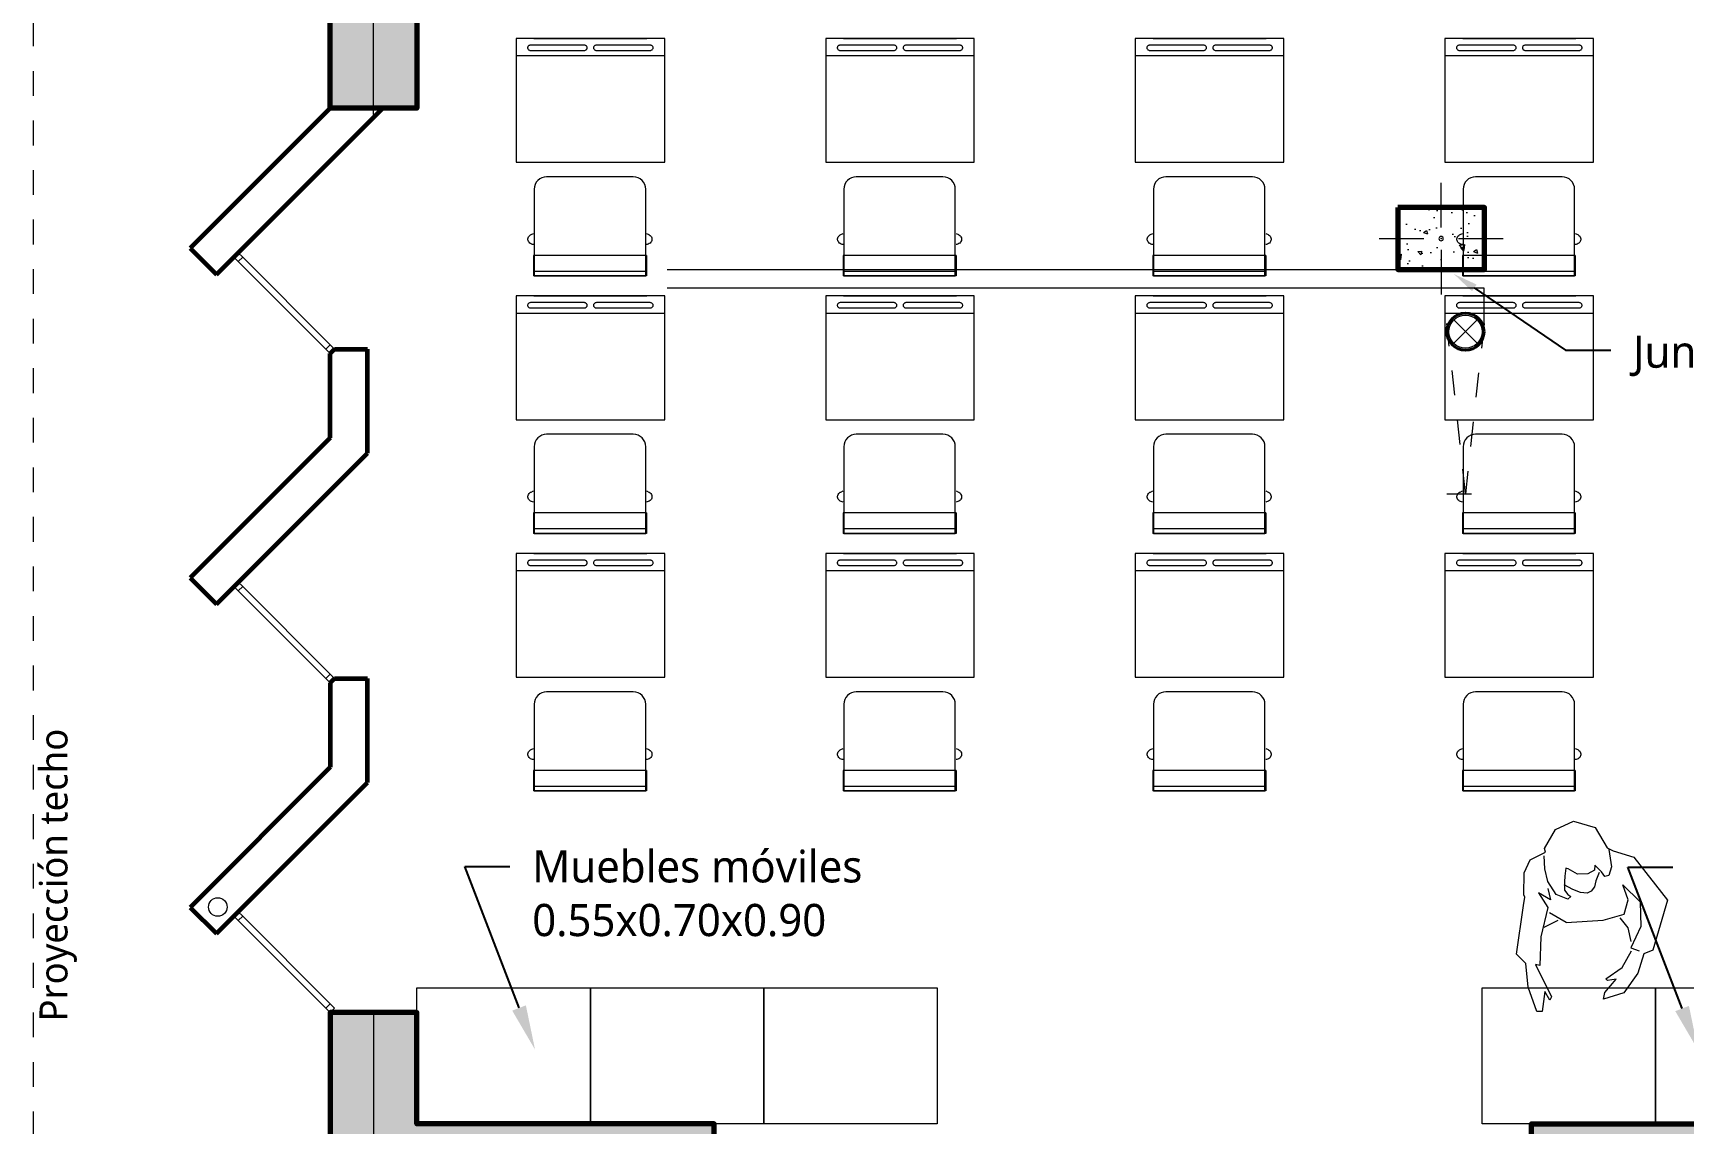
# Model space of a CAD drawing. Header units: metres. Extents: x 28 to 239, y -1 to 113.
# Drawn here: x 42.99 to 49.66, y 65.2 to 69.61 of the extents above; entities that cross this region are included whole.
import ezdxf
from ezdxf import colors
from ezdxf.entities.mleader import LeaderData, LeaderLine
from ezdxf.math import Vec2, Vec3

# ---------------------------------------------------------------- set-up
doc = ezdxf.new("R2010")
doc.units = ezdxf.units.M
doc.linetypes.add('DASHED2', pattern=[0.375, 0.25, -0.125])
doc.linetypes.add('Rayas', pattern=[282.222223, 141.111112, -141.111112])
for name, color, linetype, lineweight in [('A_MUROS-02', 2, 'Continuous', 15), ('COLUMNAS 50', 32, 'Continuous', 70), ('Equipamiento SR', 23, 'Continuous', 0), ('Estructura – Carga_Pluma_Nº__20', 1, 'Continuous', 0), ('GRAFO 0 BLANCO', 7, 'Continuous', 0), ('GRAFO01', 7, 'Continuous', 0), ('I.S. CANALETAS', 12, 'Continuous', 0), ('letras sr', 7, 'Continuous', 5), ('Muros el', 144, 'Continuous', 60), ('PERSONAS', 8, 'Continuous', 0), ('Proyeccciones', 1, 'DASHED2', 18), ('Structural - Bearing_Pen_No__20', 1, 'Continuous', 0), ('Vanos', 140, 'Continuous', 5)]:
    doc.layers.add(name, color=color, linetype=linetype, lineweight=lineweight)
doc.styles.add('Generales', font='trebuc.ttf', dxfattribs={"height": 0.1})

# ---------------------------------------------------------------- blocks, each defined once
blk = doc.blocks.new('columna pasillos')
at = {"layer": 'GRAFO 0 BLANCO'}
h = blk.add_hatch(dxfattribs=at)
h.set_pattern_fill('AR-CONC', color=256, scale=0.024, angle=-90)
h.set_pattern_definition([(320, (0, 0), (-0.015060515, -0.17214244), [0.018, -0.198]), (265, (0, 0), (0.18052611, 0.03330032), [0.0144, -0.1584]), (10.45144, (-0.00126, -0.01435), (0.1654656, -0.13884213), [0.01529765, -0.16827411]), (316.1842, (0.048, -7e-10), (-0.03972463, -0.25613792), [0.027, -0.297]), (6.63563, (0.0447, -0.02134), (0.23378846, -0.22431887), [0.02294648, -0.2524113]), (261.18416, (0.048, -7e-10), (0.23378846, -0.22431887), [0.0216, -0.2376]), (291, (0.036, -0.024), (-0.096628536, -0.14325769), [0.018, -0.198]), (236, (0.036, -0.024), (0.17403601, -0.05839568), [0.0144, -0.1584]), (341.45144, (0.02795, -0.03594), (0.07740747, -0.20165337), [0.01529765, -0.16827411]), (307.5, (0, 0), (0.079894525, -0.002918366), [0, -0.15648, 0, -0.1608, 0, -0.159]), (277.5, (0, 0), (0.09465881, -0.06313669), [0, -0.09168, 0, -0.15288, 0, -0.0606]), (237.5, (7e-10, 0.05352), (-0.005413171, -0.128117385), [0, -0.06, 0, -0.1872, 0, -0.2484]), (227.5, (1e-09, 0.07752), (0.024025194, -0.13996468), [0, -0.078, 0, -0.12432, 0, -0.1764])])
h.paths.add_polyline_path([(-235.5347, 35.024), (-235.7847, 35.024), (-235.7847, 34.674), (-235.5347, 34.674)])
h.paths.add_polyline_path([(-235.651, 34.849, -1), (-235.6684, 34.849, -1)], flags=16)
at = {"layer": 'COLUMNAS 50', "color": 1, "linetype": 'Continuous', "lineweight": 9}
for p, q in [((-235.6597, 35.099), (-235.6597, 34.919)), ((-235.7047, 34.849), (-235.8847, 34.849)), ((-235.6147, 34.849), (-235.4347, 34.849)), ((-235.6597, 34.779), (-235.6597, 34.599))]:
    blk.add_line(p, q, dxfattribs=at)
at = {"layer": 'COLUMNAS 50', "linetype": 'Continuous'}
blk.add_lwpolyline([(-235.7847, 35.024), (-235.5347, 35.024), (-235.5347, 34.674), (-235.7847, 34.674)], close=True, dxfattribs=at)
at = {"layer": 'COLUMNAS 50', "color": 1, "linetype": 'Continuous', "lineweight": 9}
blk.add_circle((-235.6597, 34.849), 0.00871, dxfattribs=at)
blk.add_point((-235.6597, 34.849), dxfattribs=at)
blk = doc.blocks.new('Columna 1.10 x0.30')
at = {"true_color": 0xc7c8ca}
h = blk.add_hatch(color=9, dxfattribs=at)
h.dxf.hatch_style = 1
h.paths.add_polyline_path([(-234.8493, 113.8066), (-235.9493, 113.8066), (-235.9493, 113.4566), (-234.8493, 113.4566)])
h.paths.add_polyline_path([(-235.3906, 113.6316, -1), (-235.408, 113.6316, -1)], flags=16)
at = {"layer": 'COLUMNAS 50', "color": 1, "linetype": 'Continuous', "lineweight": 5}
for p, q in [((-235.3993, 113.8732), (-235.3993, 113.6932)), ((-235.9743, 113.6316), (-235.4443, 113.6316)), ((-234.8243, 113.6316), (-235.3543, 113.6316)), ((-235.3993, 113.5616), (-235.3993, 113.3816))]:
    blk.add_line(p, q, dxfattribs=at)
at = {"layer": 'COLUMNAS 50', "linetype": 'Continuous'}
blk.add_lwpolyline([(-235.9493, 113.4566), (-234.8493, 113.4566), (-234.8493, 113.8066), (-235.9493, 113.8066)], close=True, dxfattribs=at)
at = {"layer": 'COLUMNAS 50', "color": 1, "linetype": 'Continuous', "lineweight": 5}
blk.add_circle((-235.3993, 113.6316), 0.00871, dxfattribs=at)
blk.add_point((-235.3993, 113.6316), dxfattribs=at)
blk = doc.blocks.new('Columna tipo 3')
at = {"true_color": 0x939598}
h = blk.add_hatch(color=252, dxfattribs=at)
h.dxf.hatch_style = 1
h.paths.add_polyline_path([(-235.0847, 45.074), (-235.7847, 45.074), (-235.7847, 43.524), (-235.5347, 43.524), (-235.5347, 44.724), (-235.0847, 44.724)])
h.paths.add_polyline_path([(-235.6684, 44.899, -1), (-235.651, 44.899, -1)], flags=16)
at = {"layer": 'COLUMNAS 50', "linetype": 'Continuous'}
blk.add_lwpolyline([(-235.7847, 45.074), (-235.7847, 43.524), (-235.5347, 43.524), (-235.5347, 44.724), (-235.0847, 44.724), (-235.0847, 45.074)], close=True, dxfattribs=at)
at = {"layer": 'Structural - Bearing_Pen_No__20', "linetype": 'Continuous'}
for p, q in [((-235.6597, 44.969), (-235.6597, 45.149)), ((-235.7047, 44.899), (-235.8847, 44.899)), ((-235.0847, 44.899), (-235.6147, 44.899)), ((-235.6597, 44.829), (-235.6597, 44.649))]:
    blk.add_line(p, q, dxfattribs=at)
blk.add_circle((-235.6597, 44.899), 0.00871, dxfattribs=at)
blk.add_point((-235.6597, 44.899), dxfattribs=at)
blk = doc.blocks.new('School Desk 2')
at = {"layer": 'Equipamiento SR', "linetype": 'Continuous'}
for p, q in [((0.1995, 0.3017), (0.6995, 0.3017)), ((0.1995, -0.2983), (0.1995, 0.3017)), ((0.629, 0.3017), (0.629, -0.2983)), ((0.6995, 0.3017), (0.6995, -0.2983)), ((-0.241, 0.228), (-0.2591, 0.228)), ((-0.2591, 0.228), (-0.2591, -0.228)), ((-0.1767, 0.228), (-0.241, 0.228)), ((-0.241, 0.228), (-0.241, -0.228)), ((-0.1767, 0.228), (-0.1767, -0.228)), ((-0.1322, 0.2314), (-0.1327, 0.228)), ((-0.1309, 0.2356), (-0.1322, 0.2314)), ((-0.129, 0.2394), (-0.1309, 0.2356)), ((-0.1265, 0.2428), (-0.129, 0.2394)), ((-0.1236, 0.2457), (-0.1265, 0.2428)), ((-0.1203, 0.2479), (-0.1236, 0.2457)), ((-0.1168, 0.2494), (-0.1203, 0.2479)), ((-0.113, 0.2502), (-0.1168, 0.2494)), ((-0.1092, 0.2502), (-0.113, 0.2502)), ((-0.1055, 0.2494), (-0.1092, 0.2502)), ((-0.1019, 0.2479), (-0.1055, 0.2494)), ((-0.0987, 0.2457), (-0.1019, 0.2479)), ((-0.0957, 0.2428), (-0.0987, 0.2457)), ((-0.0933, 0.2394), (-0.0957, 0.2428)), ((-0.0924, 0.2375), (-0.0933, 0.2394)), ((-0.0876, 0.228), (-0.0924, 0.2375)), ((0.6507, 0.2435), (0.651, 0.2457)), ((0.6507, 0.2424), (0.6507, 0.2435)), ((0.6507, 0.027), (0.6507, 0.2424)), ((0.651, 0.2457), (0.6517, 0.2477)), ((0.6517, 0.2477), (0.6526, 0.2497)), ((0.6526, 0.2497), (0.6539, 0.2514)), ((0.6539, 0.2514), (0.6553, 0.2528)), ((0.6553, 0.2528), (0.657, 0.2539)), ((0.657, 0.2539), (0.6587, 0.2546)), ((0.6587, 0.2546), (0.6606, 0.255)), ((0.6606, 0.255), (0.6625, 0.255)), ((0.6625, 0.255), (0.6644, 0.2546)), ((0.6644, 0.2546), (0.6662, 0.2539)), ((0.6662, 0.2539), (0.6678, 0.2528)), ((0.6678, 0.2528), (0.6693, 0.2514)), ((0.6693, 0.2514), (0.6705, 0.2497)), ((0.6705, 0.2497), (0.6714, 0.2477)), ((0.6714, 0.2477), (0.6721, 0.2457)), ((0.6721, 0.2457), (0.6724, 0.2435)), ((0.6724, 0.2435), (0.6724, 0.2424)), ((0.6724, 0.2424), (0.6724, 0.027)), ((0.6995, -0.2263), (0.6995, 0.2297)), ((0.6507, 0.0259), (0.6507, 0.027)), ((0.651, 0.0238), (0.6507, 0.0259)), ((0.6517, 0.0217), (0.651, 0.0238)), ((0.6526, 0.0198), (0.6517, 0.0217)), ((0.6539, 0.0181), (0.6526, 0.0198)), ((0.6553, 0.0166), (0.6539, 0.0181)), ((0.657, 0.0155), (0.6553, 0.0166)), ((0.6587, 0.0148), (0.657, 0.0155)), ((0.6606, 0.0144), (0.6587, 0.0148)), ((0.6625, 0.0144), (0.6606, 0.0144)), ((0.6644, 0.0148), (0.6625, 0.0144)), ((0.6662, 0.0155), (0.6644, 0.0148)), ((0.6678, 0.0166), (0.6662, 0.0155)), ((0.6693, 0.0181), (0.6678, 0.0166)), ((0.6705, 0.0198), (0.6693, 0.0181)), ((0.6714, 0.0217), (0.6705, 0.0198)), ((0.6721, 0.0238), (0.6714, 0.0217)), ((0.6724, 0.0259), (0.6721, 0.0238)), ((0.6724, 0.027), (0.6724, 0.0259)), ((0.6507, -0.0225), (0.651, -0.0203)), ((0.6507, -0.0236), (0.6507, -0.0225)), ((0.6507, -0.2389), (0.6507, -0.0236)), ((0.651, -0.0203), (0.6517, -0.0182)), ((0.6517, -0.0182), (0.6526, -0.0163)), ((0.6526, -0.0163), (0.6539, -0.0146)), ((0.6539, -0.0146), (0.6553, -0.0132)), ((0.6553, -0.0132), (0.657, -0.0121)), ((0.657, -0.0121), (0.6587, -0.0113)), ((0.6587, -0.0113), (0.6606, -0.0109)), ((0.6606, -0.0109), (0.6625, -0.0109)), ((0.6625, -0.0109), (0.6644, -0.0113)), ((0.6644, -0.0113), (0.6662, -0.0121)), ((0.6662, -0.0121), (0.6678, -0.0132)), ((0.6678, -0.0132), (0.6693, -0.0146)), ((0.6693, -0.0146), (0.6705, -0.0163)), ((0.6705, -0.0163), (0.6714, -0.0182)), ((0.6714, -0.0182), (0.6721, -0.0203)), ((0.6721, -0.0203), (0.6724, -0.0225)), ((0.6724, -0.0225), (0.6724, -0.0236)), ((0.6724, -0.0236), (0.6724, -0.2389)), ((-0.241, -0.228), (-0.2591, -0.228)), ((-0.1767, -0.228), (-0.241, -0.228)), ((-0.1327, -0.228), (-0.1322, -0.2314)), ((-0.1322, -0.2314), (-0.1309, -0.2356)), ((-0.1309, -0.2356), (-0.129, -0.2394)), ((-0.129, -0.2394), (-0.1265, -0.2428)), ((-0.1265, -0.2428), (-0.1236, -0.2457)), ((-0.1236, -0.2457), (-0.1203, -0.2479)), ((-0.1203, -0.2479), (-0.1168, -0.2494)), ((-0.1168, -0.2494), (-0.113, -0.2502)), ((-0.113, -0.2502), (-0.1092, -0.2502)), ((-0.1092, -0.2502), (-0.1055, -0.2494)), ((-0.1055, -0.2494), (-0.1019, -0.2479)), ((-0.1019, -0.2479), (-0.0987, -0.2457)), ((-0.0987, -0.2457), (-0.0957, -0.2428)), ((-0.0957, -0.2428), (-0.0933, -0.2394)), ((-0.0933, -0.2394), (-0.0924, -0.2375)), ((-0.0924, -0.2375), (-0.0876, -0.228)), ((0.6507, -0.24), (0.6507, -0.2389)), ((0.651, -0.2422), (0.6507, -0.24)), ((0.6517, -0.2443), (0.651, -0.2422)), ((0.6526, -0.2462), (0.6517, -0.2443)), ((0.6539, -0.2479), (0.6526, -0.2462)), ((0.6553, -0.2493), (0.6539, -0.2479)), ((0.657, -0.2505), (0.6553, -0.2493)), ((0.6587, -0.2512), (0.657, -0.2505)), ((0.6606, -0.2516), (0.6587, -0.2512)), ((0.6625, -0.2516), (0.6606, -0.2516)), ((0.6644, -0.2512), (0.6625, -0.2516)), ((0.6662, -0.2505), (0.6644, -0.2512)), ((0.6678, -0.2493), (0.6662, -0.2505)), ((0.6693, -0.2479), (0.6678, -0.2493)), ((0.6705, -0.2462), (0.6693, -0.2479)), ((0.6714, -0.2443), (0.6705, -0.2462)), ((0.6721, -0.2422), (0.6714, -0.2443)), ((0.6724, -0.24), (0.6721, -0.2422)), ((0.6724, -0.2389), (0.6724, -0.24)), ((0.6995, -0.2983), (0.1995, -0.2983)), ((0.629, -0.2833), (0.6295, -0.2833))]:
    blk.add_line(p, q, dxfattribs=at)
blk.add_lwpolyline([(-0.2591, 0.225), (0.0909, 0.225, -0.414214), (0.1409, 0.175), (0.1409, -0.175, -0.414214), (0.0909, -0.225), (-0.2591, -0.225), (-0.2591, 0.225)], format="xyb", dxfattribs=at)
blk = doc.blocks.new('P_M2')
for p, q in [((0.137, -0.0847), (0.0991, -0.1627)), ((0.1315, -0.1229), (0.1664, -0.1827))]:
    blk.add_line(p, q)
for points in [[(-0.0096, -0.1772), (0.0401, -0.1623), (0.0126, -0.2186), (0.0758, -0.1716), (0.2096, -0.1941), (0.3379, -0.1897), (0.3353, -0.2093), (0.4741, -0.1263), (0.4901, -0.1331), (0.4528, -0.1589), (0.5428, -0.1647), (0.5442, -0.188), (0.4381, -0.2338), (0.3341, -0.2523), (0.2942, -0.2977), (0.075, -0.2807), (0.0368, -0.2775), (0.0271, -0.2827), (-0.0718, -0.2882), (-0.1323, -0.2662), (-0.1708, -0.2002), (-0.1872, -0.2057), (-0.2752, -0.1617), (-0.3191, -0.0847), (-0.2971, 0.0143), (-0.2092, 0.0748), (-0.1982, 0.1023), (-0.1761, 0.1973), (0.0051, 0.3607), (0.2331, 0.311), (0.2524, 0.2728), (0.3404, 0.2515), (0.4331, 0.1948), (0.469, 0.1059), (0.4387, 0.1097), (0.3742, 0.1573), (0.3839, 0.1189), (0.3766, 0.1107), (0.3201, 0.1801), (0.2427, 0.2166)], [(0.137, -0.0847), (0.115, 0.0803), (0.082, 0.1715), (0.0161, 0.1848), (-0.0498, 0.1573), (0.0216, 0.2398), (0.1315, 0.2508), (0.2304, 0.2123), (0.2414, 0.2508)], [(0.0994, 0.1537), (0.1408, 0.1932), (0.2021, 0.211)], [(-0.2023, 0.0832), (-0.1267, 0.1002), (-0.087, 0.0908), (-0.0813, 0.0737), (-0.1002, 0.0567), (-0.1286, 0.0246), (-0.1059, 0.0246), (-0.087, -0.0038), (-0.0832, -0.0492), (-0.104, -0.0927), (-0.1059, -0.104), (-0.07, -0.1059), (-0.0435, -0.1059), (-0.0076, -0.1021), (0.0113, -0.087), (0.0189, -0.0719), (0.0321, -0.0851), (0.0151, -0.138), (-0.0397, -0.1796), (-0.0964, -0.1967), (-0.1541, -0.2051)], [(-0.0964, 0.0473), (-0.0586, 0.034), (-0.0321, 0.0303), (-0.0113, 0.017), (0, 0), (-0.0019, -0.0303), (-0.0132, -0.0662), (-0.0303, -0.1059)]]:
    blk.add_lwpolyline(points)
blk = doc.blocks.new('A$C3C3047C9')
at = {"true_color": 0x939598}
h = blk.add_hatch(color=252, dxfattribs=at)
h.dxf.hatch_style = 1
h.paths.add_polyline_path([(1.9, 0), (2.25, 0), (2.25, 0.7), (0, 0.7), (0, 0.45), (1.9, 0.45)])
h.paths.add_polyline_path([(2.0663, 0.575, -1), (2.0837, 0.575, -1)], flags=16)
at = {"layer": 'COLUMNAS 50', "linetype": 'Continuous'}
blk.add_lwpolyline([(2.25, 0.7), (0, 0.7), (0, 0.45), (1.9, 0.45), (1.9, 0), (2.25, 0)], close=True, dxfattribs=at)
at = {"layer": 'Structural - Bearing_Pen_No__20', "linetype": 'Continuous'}
for p, q in [((2.075, 0.62), (2.075, 0.8)), ((2.005, 0.575), (1.825, 0.575)), ((2.145, 0.575), (2.325, 0.575)), ((2.075, 0), (2.075, 0.53))]:
    blk.add_line(p, q, dxfattribs=at)
blk.add_circle((2.075, 0.575), 0.00871, dxfattribs=at)
blk.add_point((2.075, 0.575), dxfattribs=at)

msp = doc.modelspace()

# ---------------------------------------------------------------- linework, layer by layer
at = {"layer": 'A_MUROS-02', "lineweight": 40}
msp.add_circle((48.7737, 68.3998), 0.075, dxfattribs=at)
at = {"layer": 'Equipamiento SR'}
for points in [[(44.541, 65.202), (44.541, 65.752), (45.241, 65.752), (45.241, 65.202), (44.541, 65.202)], [(45.241, 65.202), (45.241, 65.752), (45.941, 65.752), (45.941, 65.202), (45.241, 65.202)], [(45.941, 65.202), (45.941, 65.752), (46.641, 65.752), (46.641, 65.202), (45.941, 65.202)], [(48.841, 65.202), (48.841, 65.752), (49.541, 65.752), (49.541, 65.202), (48.841, 65.202)], [(49.541, 65.202), (49.541, 65.752), (50.241, 65.752), (50.241, 65.202), (49.541, 65.202)]]:
    msp.add_lwpolyline(points, dxfattribs=at)
at = {"layer": 'Estructura – Carga_Pluma_Nº__20', "linetype": 'Continuous'}
msp.add_circle((48.7737, 68.3998), 0.067, dxfattribs=at)
at = {"layer": 'GRAFO 0 BLANCO', "color": 251, "true_color": 0x636466}
msp.add_line((45.5507, 68.6506), (48.5006, 68.6506), dxfattribs=at)
at = {"layer": 'GRAFO 0 BLANCO', "linetype": 'Rayas'}
for p, q in [((48.8211, 68.3533), (48.7263, 68.4481)), ((48.8211, 68.4481), (48.7263, 68.3533))]:
    msp.add_line(p, q, dxfattribs=at)
at = {"layer": 'GRAFO 0 BLANCO', "color": 7}
msp.add_lwpolyline([(48.8487, 68.4332), (48.8487, 68.5756), (45.5507, 68.5756)], dxfattribs=at)
at = {"layer": 'GRAFO01', "color": 251, "linetype": 'DASHED2', "lineweight": 9, "ltscale": 0.4}
msp.add_line((42.991, 84.252), (42.991, 64.952), dxfattribs=at)
at = {"layer": 'I.S. CANALETAS'}
msp.add_circle((43.7369, 66.0777), 0.0375, dxfattribs=at)
at = {"layer": 'Muros el', "ltscale": 0.05}
for p, q in [((44.191, 68.312), (44.2086, 68.3297)), ((44.2086, 68.3297), (44.341, 68.3297)), ((44.191, 66.982), (44.2086, 66.9997)), ((44.2086, 66.9997), (44.341, 66.9997)), ((44.341, 66.5798), (44.341, 66.9997))]:
    msp.add_line(p, q, dxfattribs=at)
for points in [[(44.191, 69.302), (43.6253, 68.7363)], [(43.7313, 68.6302), (44.4031, 69.302)], [(43.6253, 68.7363), (43.7313, 68.6302)], [(44.341, 67.9098), (44.341, 68.3297)], [(44.191, 67.9719), (44.191, 68.312)], [(44.191, 67.9719), (43.6253, 67.4062)], [(43.7313, 67.3002), (44.341, 67.9098)], [(43.6253, 67.4062), (43.7313, 67.3002)], [(44.191, 66.982), (44.191, 66.8119)], [(44.191, 66.8119), (44.191, 66.6419)], [(44.191, 66.6419), (43.6253, 66.0762)], [(43.7313, 65.9702), (44.341, 66.5798)], [(43.6253, 66.0762), (43.7313, 65.9702)]]:
    msp.add_lwpolyline(points, dxfattribs=at)
at = {"layer": 'Proyeccciones', "linetype": 'DASHED2', "lineweight": 9, "ltscale": 0.4}
for p, q in [((48.7737, 67.7456), (48.6987, 68.4332)), ((48.8487, 68.4332), (48.7737, 67.7456)), ((48.6987, 67.7456), (48.8487, 67.7456))]:
    msp.add_line(p, q, dxfattribs=at)
at = {"layer": 'Vanos', "color": 7, "linetype": 'Continuous'}
for p, q in [((43.8197, 68.7186), (43.8021, 68.7009)), ((43.8374, 68.7009), (43.8197, 68.7186)), ((44.191, 68.312), (43.8021, 68.7009)), ((43.8021, 68.7009), (43.8197, 68.6832)), ((43.8374, 68.7009), (43.8197, 68.6832)), ((44.191, 68.3474), (43.8374, 68.7009)), ((44.191, 68.3474), (44.1733, 68.3297)), ((44.1733, 68.3297), (44.191, 68.312)), ((44.2086, 68.3297), (44.191, 68.3474)), ((43.8197, 67.3886), (43.8021, 67.3709)), ((43.8374, 67.3709), (43.8197, 67.3886)), ((44.191, 66.982), (43.8021, 67.3709)), ((43.8021, 67.3709), (43.8197, 67.3532)), ((43.8374, 67.3709), (43.8197, 67.3532)), ((44.191, 67.0173), (43.8374, 67.3709)), ((44.191, 67.0173), (44.1733, 66.9997)), ((44.1733, 66.9997), (44.191, 66.982)), ((44.2086, 66.9997), (44.191, 67.0173)), ((43.8197, 66.0585), (43.8021, 66.0409)), ((43.8374, 66.0409), (43.8197, 66.0585)), ((44.191, 65.652), (43.8021, 66.0409)), ((43.8021, 66.0409), (43.8197, 66.0232)), ((43.8374, 66.0409), (43.8197, 66.0232)), ((44.191, 65.6873), (43.8374, 66.0409)), ((44.191, 65.6873), (44.1733, 65.6696)), ((44.1733, 65.6696), (44.191, 65.652)), ((44.2087, 65.6696), (44.191, 65.6873))]:
    msp.add_line(p, q, dxfattribs=at)
at = {"layer": 'Vanos'}
msp.add_lwpolyline([(44.191, 65.652), (44.2087, 65.6696)], dxfattribs=at)

# ---------------------------------------------------------------- block references
at = {"layer": 'COLUMNAS 50', "xscale": -1}
for name, p, rotation in [('Columna 1.10 x0.30', (-69.2656, 305.2513), 270), ('columna pasillos', (83.5246, -166.8841), 90), ('columna pasillos', (83.5246, -166.8841), 90)]:
    msp.add_blockref(name, p, dxfattribs=dict(at, rotation=rotation))
at = {"layer": 'COLUMNAS 50', "color": 9, "true_color": 0xc7c8ca, "rotation": 90.00000000000007}
msp.add_blockref('Columna tipo 3', (89.265, 300.7366), dxfattribs=at)
at = {"layer": 'COLUMNAS 50', "color": 9, "true_color": 0xc7c8ca, "xscale": -1, "rotation": 180}
msp.add_blockref('A$C3C3047C9', (49.041, 65.652), dxfattribs=at)
at = {"layer": 'Equipamiento SR', "linetype": 'Continuous', "xscale": -1, "rotation": 270.0000002109135}
for p in [(45.2393, 68.8842), (46.4893, 68.8842), (47.7393, 68.8842), (48.9893, 68.8842), (45.2393, 67.8448), (46.4893, 67.8448), (47.7393, 67.8448), (48.9893, 67.8448), (45.2393, 66.8053), (46.4893, 66.8053), (47.7393, 66.8053), (48.9893, 66.8053)]:
    msp.add_blockref('School Desk 2', p, dxfattribs=at)
at = {"layer": 'PERSONAS', "xscale": 0.9000000000000004, "yscale": 0.9000000000000004, "zscale": 0.9000000000000004, "rotation": 265.9371794669525}
msp.add_blockref('P_M2', (49.2653, 66.1329), dxfattribs=at)

# ---------------------------------------------------------------- texts
at = {"layer": 'letras sr', "insert": (43.0171, 65.6156), "char_height": 0.13, "attachment_point": 1, "rotation": 90, "style": 'Generales'}
msp.add_mtext('{\\H0.86957x;Proyección techo} ', dxfattribs=at)

# ---------------------------------------------------------------- leaders
at = {"layer": 'letras sr'}
ml = msp.add_multileader_mtext('Standard', dxfattribs=at)
ml.set_content('{\\H1.13043x;Junta  } ', color=256, style='Generales')
ml.set_leader_properties()
ml.build(insert=Vec2(0, 0))
ml.multileader.update_dxf_attribs({"text_right_attachment_type": 6, "dogleg_length": 0.36, "arrow_head_size": 0.1})
ctx = ml.context
ctx.base_point, ctx.char_height, ctx.arrow_head_size, ctx.landing_gap_size, ctx.plane_origin = Vec3(49.3604, 68.3259), 0.115, 0.1, 0.09, Vec3(48.1343, 67.5774)
ctx.right_attachment = 6
notes = []
notes.append((ctx, [(0, (1, 1, 0), (49.1778, 68.3259), (1, 0), 0.1826, [(0, [(48.7269, 68.6327)], 0, [])])]))
ctx.mtext.insert, ctx.mtext.flow_direction = Vec3(49.4504, 68.3843), 5
ml = msp.add_multileader_mtext('Standard', dxfattribs=at)
ml.set_content('Muebles móviles\\P0.55x0.70x0.90', color=256, style='Generales')
ml.set_leader_properties()
ml.build(insert=Vec2(0, 0))
ml.multileader.update_dxf_attribs({"text_right_attachment_type": 6, "dogleg_length": 0.36, "arrow_head_size": 0.18})
ctx = ml.context
ctx.base_point, ctx.char_height, ctx.arrow_head_size, ctx.landing_gap_size, ctx.plane_origin = Vec3(44.9163, 66.2407), 0.13, 0.18, 0.09, Vec3(44.5453, 66.7476)
ctx.right_attachment = 6
notes.append((ctx, [(0, (1, 1, 0), (44.7337, 66.2407), (1, 0), 0.1826, [(0, [(45.0177, 65.5021)], 0, [])])]))
ctx.mtext.insert, ctx.mtext.flow_direction = Vec3(45.0063, 66.3068), 5
ml = msp.add_multileader_mtext('Standard', dxfattribs=at)
ml.set_content('Muebles móviles\\P0.55x0.70x0.90', color=256, style='Generales')
ml.set_leader_properties()
ml.build(insert=Vec2(0, 0))
ml.multileader.update_dxf_attribs({"text_right_attachment_type": 6, "dogleg_length": 0.36, "arrow_head_size": 0.18})
ctx = ml.context
ctx.base_point, ctx.char_height, ctx.arrow_head_size, ctx.landing_gap_size, ctx.plane_origin = Vec3(49.6116, 66.2385), 0.13, 0.18, 0.09, Vec3(49.2406, 66.7454)
ctx.right_attachment = 6
notes.append((ctx, [(0, (1, 1, 0), (49.429, 66.2385), (1, 0), 0.1826, [(0, [(49.713, 65.4999)], 0, [])])]))
ctx.mtext.insert, ctx.mtext.flow_direction = Vec3(49.7016, 66.3046), 5
for ctx, leaders in notes:
    for number, flags, end, landing, length, lines in leaders:
        leader = LeaderData()
        leader.index, (leader.has_last_leader_line, leader.has_dogleg_vector, leader.attachment_direction) = number, flags
        leader.last_leader_point, leader.dogleg_vector, leader.dogleg_length = Vec3(end), Vec3(landing), length
        for number, points, colour, breaks in lines:
            line = LeaderLine()
            line.index, line.vertices, line.color, line.breaks = number, Vec3.list(points), colors.encode_raw_color(colour), breaks
            leader.lines.append(line)
        ctx.leaders.append(leader)

doc.saveas('drawing.dxf')
